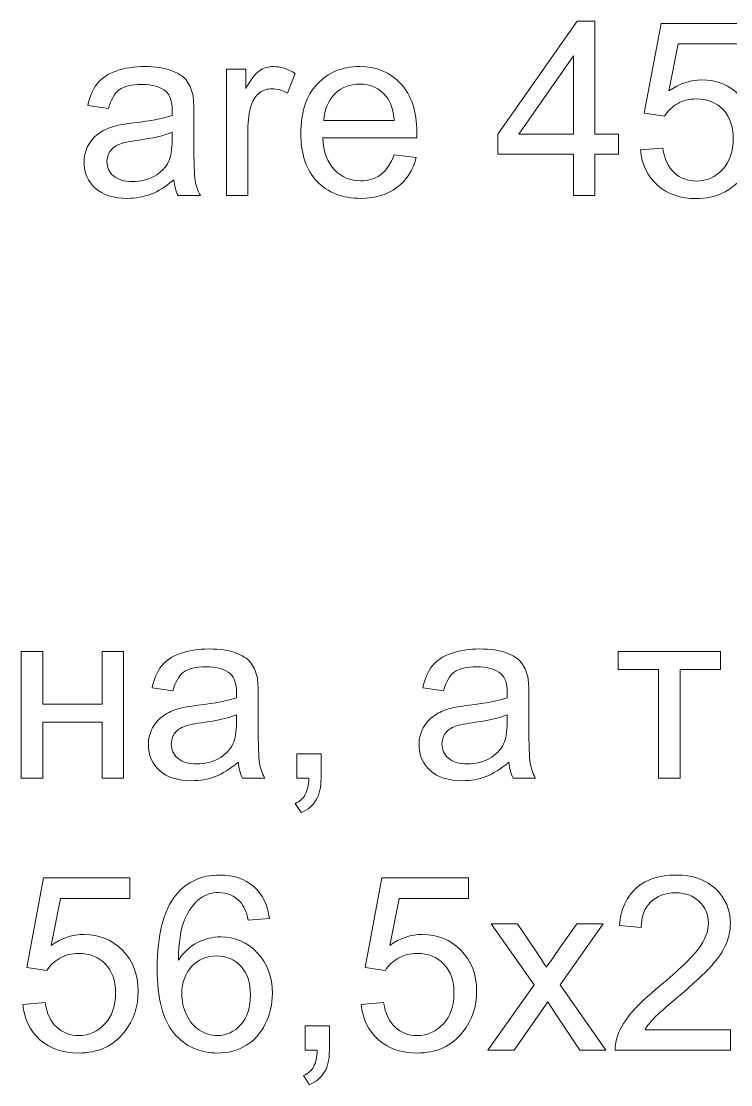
# Model space of a CAD drawing. Header units: millimetres. Extents: x -712 to 738, y -887 to 928.
# Drawn here: x -337.6 to -226.6, y 604.9 to 771.2 of the extents above; entities that cross this region are included whole.
import ezdxf

# ---------------------------------------------------------------- set-up
doc = ezdxf.new("R2010")
doc.units = ezdxf.units.MM
doc.header["$MEASUREMENT"] = 0
doc.layers.add('layer 1', color=7, linetype='Continuous')

msp = doc.modelspace()

# ---------------------------------------------------------------- linework, layer by layer
at = {"layer": 'layer 1', "color": 250, "lineweight": 9}
for points, knots in [([(-251.2275, 743.9373), (-251.2275, 743.9373), (-251.2275, 750.4527), (-251.2275, 750.4527), (-251.2275, 750.4527), (-251.2275, 750.4527), (-263.0772, 750.4527), (-263.0772, 750.4527), (-263.0772, 750.4527), (-263.0772, 750.4527), (-263.0772, 753.539), (-263.0772, 753.539), (-263.0772, 753.539), (-263.0772, 753.539), (-250.6179, 771.2183), (-250.6179, 771.2183), (-250.6179, 771.2183), (-250.6179, 771.2183), (-247.8745, 771.2183), (-247.8745, 771.2183), (-247.8745, 771.2183), (-247.8745, 771.2183), (-247.8745, 753.539), (-247.8745, 753.539), (-247.8745, 753.539), (-247.8745, 753.539), (-244.1786, 753.539), (-244.1786, 753.539), (-244.1786, 753.539), (-244.1786, 753.539), (-244.1786, 750.4527), (-244.1786, 750.4527), (-244.1786, 750.4527), (-244.1786, 750.4527), (-247.8745, 750.4527), (-247.8745, 750.4527), (-247.8745, 750.4527), (-247.8745, 750.4527), (-247.8745, 743.9373), (-247.8745, 743.9373), (-247.8745, 743.9373), (-247.8745, 743.9373), (-251.2275, 743.9373), (-251.2275, 743.9373)], [0, 0, 0, 0, 0.08333333, 0.08333333, 0.08333333, 0.08333333, 0.16666667, 0.16666667, 0.16666667, 0.16666667, 0.25, 0.25, 0.25, 0.25, 0.33333333, 0.33333333, 0.33333333, 0.33333333, 0.41666667, 0.41666667, 0.41666667, 0.41666667, 0.5, 0.5, 0.5, 0.5, 0.58333333, 0.58333333, 0.58333333, 0.58333333, 0.66666667, 0.66666667, 0.66666667, 0.66666667, 0.75, 0.75, 0.75, 0.75, 0.83333333, 0.83333333, 0.83333333, 0.83333333, 1, 1, 1, 1]), ([(-240.7431, 751.1005), (-240.7431, 751.1005), (-237.2377, 751.3672), (-237.2377, 751.3672), (-237.2377, 751.3672), (-236.9774, 749.6589), (-236.3741, 748.3762), (-235.4343, 747.5125), (-235.4343, 747.5125), (-234.4944, 746.6552), (-233.345, 746.2234), (-231.9924, 746.2234), (-231.9924, 746.2234), (-230.3604, 746.2234), (-228.995, 746.833), (-227.8837, 748.046), (-227.8837, 748.046), (-226.7788, 749.2652), (-226.2263, 750.8782), (-226.2263, 752.8849), (-226.2263, 752.8849), (-226.2263, 754.7963), (-226.7534, 756.3014), (-227.8139, 757.4063), (-227.8139, 757.4063), (-228.8744, 758.5113), (-230.2778, 759.0638), (-232.0241, 759.0638), (-232.0241, 759.0638), (-233.11, 759.0638), (-234.0816, 758.8161), (-234.9453, 758.3208), (-234.9453, 758.3208), (-235.8026, 757.8254), (-236.4757, 757.1841), (-236.971, 756.3966), (-236.971, 756.3966), (-236.971, 756.3966), (-240.1335, 756.8538), (-240.1335, 756.8538), (-240.1335, 756.8538), (-240.1335, 756.8538), (-237.5045, 770.8753), (-237.5045, 770.8753), (-237.5045, 770.8753), (-237.5045, 770.8753), (-223.9783, 770.8753), (-223.9783, 770.8753), (-223.9783, 770.8753), (-223.9783, 770.8753), (-223.9783, 767.6748), (-223.9783, 767.6748), (-223.9783, 767.6748), (-223.9783, 767.6748), (-234.831, 767.6748), (-234.831, 767.6748), (-234.831, 767.6748), (-234.831, 767.6748), (-236.2852, 760.3148), (-236.2852, 760.3148), (-236.2852, 760.3148), (-234.6532, 761.4642), (-232.9386, 762.0357), (-231.1478, 762.0357), (-231.1478, 762.0357), (-228.7728, 762.0357), (-226.7661, 761.2102), (-225.134, 759.5591), (-225.134, 759.5591), (-223.502, 757.908), (-222.6828, 755.787), (-222.6828, 753.1961), (-222.6828, 753.1961), (-222.6828, 750.7258), (-223.4004, 748.5921), (-224.8356, 746.7949), (-224.8356, 746.7949), (-226.5819, 744.585), (-228.9696, 743.4801), (-231.9924, 743.4801), (-231.9924, 743.4801), (-234.469, 743.4801), (-236.4884, 744.1786), (-238.0569, 745.5693), (-238.0569, 745.5693), (-239.6255, 746.9601), (-240.5209, 748.8016), (-240.7431, 751.1005)], [0, 0, 0, 0, 0.04347826, 0.04347826, 0.04347826, 0.04347826, 0.08695652, 0.08695652, 0.08695652, 0.08695652, 0.13043478, 0.13043478, 0.13043478, 0.13043478, 0.17391304, 0.17391304, 0.17391304, 0.17391304, 0.2173913, 0.2173913, 0.2173913, 0.2173913, 0.26086957, 0.26086957, 0.26086957, 0.26086957, 0.30434783, 0.30434783, 0.30434783, 0.30434783, 0.34782609, 0.34782609, 0.34782609, 0.34782609, 0.39130435, 0.39130435, 0.39130435, 0.39130435, 0.43478261, 0.43478261, 0.43478261, 0.43478261, 0.47826087, 0.47826087, 0.47826087, 0.47826087, 0.52173913, 0.52173913, 0.52173913, 0.52173913, 0.56521739, 0.56521739, 0.56521739, 0.56521739, 0.60869565, 0.60869565, 0.60869565, 0.60869565, 0.65217391, 0.65217391, 0.65217391, 0.65217391, 0.69565217, 0.69565217, 0.69565217, 0.69565217, 0.73913043, 0.73913043, 0.73913043, 0.73913043, 0.7826087, 0.7826087, 0.7826087, 0.7826087, 0.82608696, 0.82608696, 0.82608696, 0.82608696, 0.86956522, 0.86956522, 0.86956522, 0.86956522, 0.91304348, 0.91304348, 0.91304348, 0.91304348, 1, 1, 1, 1]), ([(-251.2275, 753.539), (-251.2275, 753.539), (-251.2275, 765.8141), (-251.2275, 765.8141), (-251.2275, 765.8141), (-251.2275, 765.8141), (-259.7814, 753.539), (-259.7814, 753.539), (-259.7814, 753.539), (-259.7814, 753.539), (-251.2275, 753.539), (-251.2275, 753.539)], [0, 0, 0, 0, 0.25, 0.25, 0.25, 0.25, 0.5, 0.5, 0.5, 0.5, 1, 1, 1, 1]), ([(-313.759, 746.4139), (-315.0037, 745.3534), (-316.2039, 744.6104), (-317.3533, 744.1723), (-317.3533, 744.1723), (-318.5027, 743.7341), (-319.7347, 743.5182), (-321.0555, 743.5182), (-321.0555, 743.5182), (-323.2274, 743.5182), (-324.8975, 744.0453), (-326.0659, 745.1058), (-326.0659, 745.1058), (-327.2344, 746.1599), (-327.8186, 747.5125), (-327.8186, 749.1573), (-327.8186, 749.1573), (-327.8186, 750.1225), (-327.5964, 751.0052), (-327.1582, 751.8053), (-327.1582, 751.8053), (-326.7137, 752.6055), (-326.1358, 753.2405), (-325.4246, 753.7231), (-325.4246, 753.7231), (-324.707, 754.2058), (-323.9068, 754.5741), (-323.0114, 754.8217), (-323.0114, 754.8217), (-322.351, 754.9932), (-321.354, 755.1583), (-320.0268, 755.3234), (-320.0268, 755.3234), (-317.3216, 755.6409), (-315.3212, 756.0283), (-314.0448, 756.4728), (-314.0448, 756.4728), (-314.0321, 756.93), (-314.0257, 757.2222), (-314.0257, 757.3428), (-314.0257, 757.3428), (-314.0257, 758.7018), (-314.3433, 759.6607), (-314.9783, 760.2195), (-314.9783, 760.2195), (-315.8356, 760.9752), (-317.112, 761.3499), (-318.8012, 761.3499), (-318.8012, 761.3499), (-320.3824, 761.3499), (-321.5509, 761.0705), (-322.3002, 760.518), (-322.3002, 760.518), (-323.0559, 759.9655), (-323.6084, 758.9876), (-323.9703, 757.5778), (-323.9703, 757.5778), (-323.9703, 757.5778), (-327.2471, 758.035), (-327.2471, 758.035), (-327.2471, 758.035), (-326.9486, 759.4384), (-326.4597, 760.5751), (-325.7738, 761.4388), (-325.7738, 761.4388), (-325.088, 762.3024), (-324.0973, 762.9628), (-322.8019, 763.4328), (-322.8019, 763.4328), (-321.5128, 763.8963), (-320.0077, 764.1313), (-318.3059, 764.1313), (-318.3059, 764.1313), (-316.6167, 764.1313), (-315.2387, 763.9344), (-314.1782, 763.5344), (-314.1782, 763.5344), (-313.124, 763.1343), (-312.3429, 762.639), (-311.8476, 762.0357), (-311.8476, 762.0357), (-311.3523, 761.4324), (-311.003, 760.6704), (-310.7998, 759.7496), (-310.7998, 759.7496), (-310.6918, 759.1781), (-310.6347, 758.1493), (-310.6347, 756.6697), (-310.6347, 756.6697), (-310.6347, 756.6697), (-310.6347, 752.2245), (-310.6347, 752.2245), (-310.6347, 752.2245), (-310.6347, 749.1192), (-310.5648, 747.1569), (-310.4251, 746.325), (-310.4251, 746.325), (-310.2918, 745.4931), (-310.0123, 744.6993), (-309.6059, 743.9373), (-309.6059, 743.9373), (-309.6059, 743.9373), (-313.1113, 743.9373), (-313.1113, 743.9373), (-313.1113, 743.9373), (-313.4479, 744.6422), (-313.6638, 745.4677), (-313.759, 746.4139)], [0, 0, 0, 0, 0.03571429, 0.03571429, 0.03571429, 0.03571429, 0.07142857, 0.07142857, 0.07142857, 0.07142857, 0.10714286, 0.10714286, 0.10714286, 0.10714286, 0.14285714, 0.14285714, 0.14285714, 0.14285714, 0.17857143, 0.17857143, 0.17857143, 0.17857143, 0.21428571, 0.21428571, 0.21428571, 0.21428571, 0.25, 0.25, 0.25, 0.25, 0.28571429, 0.28571429, 0.28571429, 0.28571429, 0.32142857, 0.32142857, 0.32142857, 0.32142857, 0.35714286, 0.35714286, 0.35714286, 0.35714286, 0.39285714, 0.39285714, 0.39285714, 0.39285714, 0.42857143, 0.42857143, 0.42857143, 0.42857143, 0.46428571, 0.46428571, 0.46428571, 0.46428571, 0.5, 0.5, 0.5, 0.5, 0.53571429, 0.53571429, 0.53571429, 0.53571429, 0.57142857, 0.57142857, 0.57142857, 0.57142857, 0.60714286, 0.60714286, 0.60714286, 0.60714286, 0.64285714, 0.64285714, 0.64285714, 0.64285714, 0.67857143, 0.67857143, 0.67857143, 0.67857143, 0.71428571, 0.71428571, 0.71428571, 0.71428571, 0.75, 0.75, 0.75, 0.75, 0.78571429, 0.78571429, 0.78571429, 0.78571429, 0.82142857, 0.82142857, 0.82142857, 0.82142857, 0.85714286, 0.85714286, 0.85714286, 0.85714286, 0.89285714, 0.89285714, 0.89285714, 0.89285714, 0.92857143, 0.92857143, 0.92857143, 0.92857143, 1, 1, 1, 1]), ([(-305.5227, 743.9373), (-305.5227, 743.9373), (-305.5227, 763.7122), (-305.5227, 763.7122), (-305.5227, 763.7122), (-305.5227, 763.7122), (-302.5126, 763.7122), (-302.5126, 763.7122), (-302.5126, 763.7122), (-302.5126, 763.7122), (-302.5126, 760.6831), (-302.5126, 760.6831), (-302.5126, 760.6831), (-301.7442, 762.0865), (-301.033, 763.0137), (-300.3789, 763.4582), (-300.3789, 763.4582), (-299.7248, 763.909), (-299.0073, 764.1313), (-298.2262, 764.1313), (-298.2262, 764.1313), (-297.0958, 764.1313), (-295.9464, 763.7757), (-294.7779, 763.0708), (-294.7779, 763.0708), (-294.7779, 763.0708), (-295.9718, 759.9782), (-295.9718, 759.9782), (-295.9718, 759.9782), (-296.7846, 760.4354), (-297.5975, 760.664), (-298.4103, 760.664), (-298.4103, 760.664), (-299.1406, 760.664), (-299.7947, 760.4418), (-300.3726, 760.0036), (-300.3726, 760.0036), (-300.9504, 759.5654), (-301.3632, 758.9558), (-301.6109, 758.1747), (-301.6109, 758.1747), (-301.9855, 756.9872), (-302.1697, 755.6854), (-302.1697, 754.2693), (-302.1697, 754.2693), (-302.1697, 754.2693), (-302.1697, 743.9373), (-302.1697, 743.9373), (-302.1697, 743.9373), (-302.1697, 743.9373), (-305.5227, 743.9373), (-305.5227, 743.9373)], [0, 0, 0, 0, 0.07142857, 0.07142857, 0.07142857, 0.07142857, 0.14285714, 0.14285714, 0.14285714, 0.14285714, 0.21428571, 0.21428571, 0.21428571, 0.21428571, 0.28571429, 0.28571429, 0.28571429, 0.28571429, 0.35714286, 0.35714286, 0.35714286, 0.35714286, 0.42857143, 0.42857143, 0.42857143, 0.42857143, 0.5, 0.5, 0.5, 0.5, 0.57142857, 0.57142857, 0.57142857, 0.57142857, 0.64285714, 0.64285714, 0.64285714, 0.64285714, 0.71428571, 0.71428571, 0.71428571, 0.71428571, 0.78571429, 0.78571429, 0.78571429, 0.78571429, 0.85714286, 0.85714286, 0.85714286, 0.85714286, 1, 1, 1, 1]), ([(-279.3086, 750.3384), (-279.3086, 750.3384), (-275.8413, 749.8812), (-275.8413, 749.8812), (-275.8413, 749.8812), (-276.3811, 747.8681), (-277.3908, 746.2996), (-278.8641, 745.1883), (-278.8641, 745.1883), (-280.3374, 744.077), (-282.217, 743.5182), (-284.5095, 743.5182), (-284.5095, 743.5182), (-287.3926, 743.5182), (-289.6787, 744.4072), (-291.3679, 746.1853), (-291.3679, 746.1853), (-293.057, 747.9571), (-293.9016, 750.4527), (-293.9016, 753.6596), (-293.9016, 753.6596), (-293.9016, 756.9745), (-293.0507, 759.5527), (-291.3425, 761.3816), (-291.3425, 761.3816), (-289.6342, 763.2169), (-287.418, 764.1313), (-284.6937, 764.1313), (-284.6937, 764.1313), (-282.0583, 764.1313), (-279.9055, 763.2359), (-278.2354, 761.4388), (-278.2354, 761.4388), (-276.5653, 759.6416), (-275.727, 757.1142), (-275.727, 753.8565), (-275.727, 753.8565), (-275.727, 753.6596), (-275.7334, 753.3612), (-275.7461, 752.9675), (-275.7461, 752.9675), (-275.7461, 752.9675), (-290.4725, 752.9675), (-290.4725, 752.9675), (-290.4725, 752.9675), (-290.3455, 750.802), (-289.7358, 749.1382), (-288.6309, 747.9888), (-288.6309, 747.9888), (-287.5323, 746.8394), (-286.1542, 746.2615), (-284.5095, 746.2615), (-284.5095, 746.2615), (-283.2839, 746.2615), (-282.2361, 746.5854), (-281.3725, 747.2331), (-281.3725, 747.2331), (-280.5025, 747.8808), (-279.8166, 748.9159), (-279.3086, 750.3384)], [0, 0, 0, 0, 0.0625, 0.0625, 0.0625, 0.0625, 0.125, 0.125, 0.125, 0.125, 0.1875, 0.1875, 0.1875, 0.1875, 0.25, 0.25, 0.25, 0.25, 0.3125, 0.3125, 0.3125, 0.3125, 0.375, 0.375, 0.375, 0.375, 0.4375, 0.4375, 0.4375, 0.4375, 0.5, 0.5, 0.5, 0.5, 0.5625, 0.5625, 0.5625, 0.5625, 0.625, 0.625, 0.625, 0.625, 0.6875, 0.6875, 0.6875, 0.6875, 0.75, 0.75, 0.75, 0.75, 0.8125, 0.8125, 0.8125, 0.8125, 0.875, 0.875, 0.875, 0.875, 1, 1, 1, 1]), ([(-290.2819, 755.7108), (-290.2819, 755.7108), (-279.2705, 755.7108), (-279.2705, 755.7108), (-279.2705, 755.7108), (-279.4166, 757.3746), (-279.842, 758.6192), (-280.5342, 759.4511), (-280.5342, 759.4511), (-281.5947, 760.7402), (-282.9791, 761.388), (-284.6746, 761.388), (-284.6746, 761.388), (-286.2114, 761.388), (-287.5005, 760.8736), (-288.5483, 759.8448), (-288.5483, 759.8448), (-289.5898, 758.8161), (-290.1676, 757.4381), (-290.2819, 755.7108)], [0, 0, 0, 0, 0.16666667, 0.16666667, 0.16666667, 0.16666667, 0.33333333, 0.33333333, 0.33333333, 0.33333333, 0.5, 0.5, 0.5, 0.5, 0.66666667, 0.66666667, 0.66666667, 0.66666667, 1, 1, 1, 1]), ([(-314.0257, 753.8438), (-315.245, 753.3485), (-317.0739, 752.9293), (-319.5124, 752.5864), (-319.5124, 752.5864), (-320.8968, 752.3896), (-321.8747, 752.1673), (-322.4463, 751.9196), (-322.4463, 751.9196), (-323.0178, 751.672), (-323.456, 751.31), (-323.7671, 750.8401), (-323.7671, 750.8401), (-324.0783, 750.3638), (-324.2371, 749.8367), (-324.2371, 749.2525), (-324.2371, 749.2525), (-324.2371, 748.3698), (-323.9005, 747.6268), (-323.221, 747.0363), (-323.221, 747.0363), (-322.5415, 746.4457), (-321.5509, 746.1472), (-320.2491, 746.1472), (-320.2491, 746.1472), (-318.9599, 746.1472), (-317.8105, 746.4266), (-316.8008, 746.9918), (-316.8008, 746.9918), (-315.7975, 747.5506), (-315.0545, 748.319), (-314.5846, 749.2906), (-314.5846, 749.2906), (-314.2226, 750.0463), (-314.0448, 751.1576), (-314.0448, 752.6245), (-314.0448, 752.6245), (-314.0448, 752.6245), (-314.0257, 753.8438), (-314.0257, 753.8438)], [0, 0, 0, 0, 0.09090909, 0.09090909, 0.09090909, 0.09090909, 0.18181818, 0.18181818, 0.18181818, 0.18181818, 0.27272727, 0.27272727, 0.27272727, 0.27272727, 0.36363636, 0.36363636, 0.36363636, 0.36363636, 0.45454545, 0.45454545, 0.45454545, 0.45454545, 0.54545455, 0.54545455, 0.54545455, 0.54545455, 0.63636364, 0.63636364, 0.63636364, 0.63636364, 0.72727273, 0.72727273, 0.72727273, 0.72727273, 0.81818182, 0.81818182, 0.81818182, 0.81818182, 1, 1, 1, 1]), ([(-337.6459, 672.6023), (-337.6459, 672.6023), (-334.2929, 672.6023), (-334.2929, 672.6023), (-334.2929, 672.6023), (-334.2929, 672.6023), (-334.2929, 664.3723), (-334.2929, 664.3723), (-334.2929, 664.3723), (-334.2929, 664.3723), (-324.996, 664.3723), (-324.996, 664.3723), (-324.996, 664.3723), (-324.996, 664.3723), (-324.996, 672.6023), (-324.996, 672.6023), (-324.996, 672.6023), (-324.996, 672.6023), (-321.6431, 672.6023), (-321.6431, 672.6023), (-321.6431, 672.6023), (-321.6431, 672.6023), (-321.6431, 652.8274), (-321.6431, 652.8274), (-321.6431, 652.8274), (-321.6431, 652.8274), (-324.996, 652.8274), (-324.996, 652.8274), (-324.996, 652.8274), (-324.996, 652.8274), (-324.996, 661.5908), (-324.996, 661.5908), (-324.996, 661.5908), (-324.996, 661.5908), (-334.2929, 661.5908), (-334.2929, 661.5908), (-334.2929, 661.5908), (-334.2929, 661.5908), (-334.2929, 652.8274), (-334.2929, 652.8274), (-334.2929, 652.8274), (-334.2929, 652.8274), (-337.6459, 652.8274), (-337.6459, 652.8274), (-337.6459, 652.8274), (-337.6459, 652.8274), (-337.6459, 672.6023), (-337.6459, 672.6023)], [0, 0, 0, 0, 0.07692308, 0.07692308, 0.07692308, 0.07692308, 0.15384615, 0.15384615, 0.15384615, 0.15384615, 0.23076923, 0.23076923, 0.23076923, 0.23076923, 0.30769231, 0.30769231, 0.30769231, 0.30769231, 0.38461538, 0.38461538, 0.38461538, 0.38461538, 0.46153846, 0.46153846, 0.46153846, 0.46153846, 0.53846154, 0.53846154, 0.53846154, 0.53846154, 0.61538462, 0.61538462, 0.61538462, 0.61538462, 0.69230769, 0.69230769, 0.69230769, 0.69230769, 0.76923077, 0.76923077, 0.76923077, 0.76923077, 0.84615385, 0.84615385, 0.84615385, 0.84615385, 1, 1, 1, 1]), ([(-303.6907, 655.304), (-304.9354, 654.2435), (-306.1356, 653.5005), (-307.285, 653.0624), (-307.285, 653.0624), (-308.4344, 652.6242), (-309.6664, 652.4083), (-310.9872, 652.4083), (-310.9872, 652.4083), (-313.1591, 652.4083), (-314.8292, 652.9354), (-315.9976, 653.9959), (-315.9976, 653.9959), (-317.1661, 655.05), (-317.7503, 656.4026), (-317.7503, 658.0474), (-317.7503, 658.0474), (-317.7503, 659.0126), (-317.5281, 659.8953), (-317.0899, 660.6954), (-317.0899, 660.6954), (-316.6454, 661.4956), (-316.0675, 662.1306), (-315.3563, 662.6132), (-315.3563, 662.6132), (-314.6387, 663.0959), (-313.8385, 663.4642), (-312.9431, 663.7118), (-312.9431, 663.7118), (-312.2827, 663.8833), (-311.2857, 664.0484), (-309.9585, 664.2135), (-309.9585, 664.2135), (-307.2533, 664.531), (-305.2529, 664.9184), (-303.9765, 665.3629), (-303.9765, 665.3629), (-303.9638, 665.8201), (-303.9574, 666.1123), (-303.9574, 666.2329), (-303.9574, 666.2329), (-303.9574, 667.5919), (-304.275, 668.5508), (-304.91, 669.1096), (-304.91, 669.1096), (-305.7673, 669.8653), (-307.0437, 670.24), (-308.7329, 670.24), (-308.7329, 670.24), (-310.3141, 670.24), (-311.4826, 669.9606), (-312.2319, 669.4081), (-312.2319, 669.4081), (-312.9876, 668.8556), (-313.5401, 667.8777), (-313.902, 666.4679), (-313.902, 666.4679), (-313.902, 666.4679), (-317.1788, 666.9251), (-317.1788, 666.9251), (-317.1788, 666.9251), (-316.8803, 668.3285), (-316.3914, 669.4652), (-315.7055, 670.3289), (-315.7055, 670.3289), (-315.0197, 671.1925), (-314.029, 671.8529), (-312.7336, 672.3229), (-312.7336, 672.3229), (-311.4445, 672.7864), (-309.9394, 673.0214), (-308.2376, 673.0214), (-308.2376, 673.0214), (-306.5484, 673.0214), (-305.1704, 672.8245), (-304.1099, 672.4245), (-304.1099, 672.4245), (-303.0557, 672.0244), (-302.2746, 671.5291), (-301.7793, 670.9258), (-301.7793, 670.9258), (-301.284, 670.3225), (-300.9347, 669.5605), (-300.7315, 668.6397), (-300.7315, 668.6397), (-300.6235, 668.0682), (-300.5664, 667.0394), (-300.5664, 665.5598), (-300.5664, 665.5598), (-300.5664, 665.5598), (-300.5664, 661.1146), (-300.5664, 661.1146), (-300.5664, 661.1146), (-300.5664, 658.0093), (-300.4965, 656.047), (-300.3568, 655.2151), (-300.3568, 655.2151), (-300.2235, 654.3832), (-299.944, 653.5894), (-299.5376, 652.8274), (-299.5376, 652.8274), (-299.5376, 652.8274), (-303.043, 652.8274), (-303.043, 652.8274), (-303.043, 652.8274), (-303.3796, 653.5323), (-303.5955, 654.3578), (-303.6907, 655.304)], [0, 0, 0, 0, 0.03571429, 0.03571429, 0.03571429, 0.03571429, 0.07142857, 0.07142857, 0.07142857, 0.07142857, 0.10714286, 0.10714286, 0.10714286, 0.10714286, 0.14285714, 0.14285714, 0.14285714, 0.14285714, 0.17857143, 0.17857143, 0.17857143, 0.17857143, 0.21428571, 0.21428571, 0.21428571, 0.21428571, 0.25, 0.25, 0.25, 0.25, 0.28571429, 0.28571429, 0.28571429, 0.28571429, 0.32142857, 0.32142857, 0.32142857, 0.32142857, 0.35714286, 0.35714286, 0.35714286, 0.35714286, 0.39285714, 0.39285714, 0.39285714, 0.39285714, 0.42857143, 0.42857143, 0.42857143, 0.42857143, 0.46428571, 0.46428571, 0.46428571, 0.46428571, 0.5, 0.5, 0.5, 0.5, 0.53571429, 0.53571429, 0.53571429, 0.53571429, 0.57142857, 0.57142857, 0.57142857, 0.57142857, 0.60714286, 0.60714286, 0.60714286, 0.60714286, 0.64285714, 0.64285714, 0.64285714, 0.64285714, 0.67857143, 0.67857143, 0.67857143, 0.67857143, 0.71428571, 0.71428571, 0.71428571, 0.71428571, 0.75, 0.75, 0.75, 0.75, 0.78571429, 0.78571429, 0.78571429, 0.78571429, 0.82142857, 0.82142857, 0.82142857, 0.82142857, 0.85714286, 0.85714286, 0.85714286, 0.85714286, 0.89285714, 0.89285714, 0.89285714, 0.89285714, 0.92857143, 0.92857143, 0.92857143, 0.92857143, 1, 1, 1, 1]), ([(-261.3277, 655.304), (-262.5724, 654.2435), (-263.7726, 653.5005), (-264.922, 653.0624), (-264.922, 653.0624), (-266.0714, 652.6242), (-267.3034, 652.4083), (-268.6242, 652.4083), (-268.6242, 652.4083), (-270.7961, 652.4083), (-272.4662, 652.9354), (-273.6346, 653.9959), (-273.6346, 653.9959), (-274.8031, 655.05), (-275.3873, 656.4026), (-275.3873, 658.0474), (-275.3873, 658.0474), (-275.3873, 659.0126), (-275.1651, 659.8953), (-274.7269, 660.6954), (-274.7269, 660.6954), (-274.2824, 661.4956), (-273.7045, 662.1306), (-272.9933, 662.6132), (-272.9933, 662.6132), (-272.2757, 663.0959), (-271.4755, 663.4642), (-270.5801, 663.7118), (-270.5801, 663.7118), (-269.9197, 663.8833), (-268.9227, 664.0484), (-267.5955, 664.2135), (-267.5955, 664.2135), (-264.8903, 664.531), (-262.8899, 664.9184), (-261.6135, 665.3629), (-261.6135, 665.3629), (-261.6008, 665.8201), (-261.5944, 666.1123), (-261.5944, 666.2329), (-261.5944, 666.2329), (-261.5944, 667.5919), (-261.912, 668.5508), (-262.547, 669.1096), (-262.547, 669.1096), (-263.4043, 669.8653), (-264.6807, 670.24), (-266.3699, 670.24), (-266.3699, 670.24), (-267.9511, 670.24), (-269.1196, 669.9606), (-269.8689, 669.4081), (-269.8689, 669.4081), (-270.6246, 668.8556), (-271.1771, 667.8777), (-271.539, 666.4679), (-271.539, 666.4679), (-271.539, 666.4679), (-274.8158, 666.9251), (-274.8158, 666.9251), (-274.8158, 666.9251), (-274.5173, 668.3285), (-274.0284, 669.4652), (-273.3425, 670.3289), (-273.3425, 670.3289), (-272.6567, 671.1925), (-271.666, 671.8529), (-270.3706, 672.3229), (-270.3706, 672.3229), (-269.0815, 672.7864), (-267.5764, 673.0214), (-265.8746, 673.0214), (-265.8746, 673.0214), (-264.1854, 673.0214), (-262.8074, 672.8245), (-261.7469, 672.4245), (-261.7469, 672.4245), (-260.6927, 672.0244), (-259.9116, 671.5291), (-259.4163, 670.9258), (-259.4163, 670.9258), (-258.921, 670.3225), (-258.5717, 669.5605), (-258.3685, 668.6397), (-258.3685, 668.6397), (-258.2605, 668.0682), (-258.2034, 667.0394), (-258.2034, 665.5598), (-258.2034, 665.5598), (-258.2034, 665.5598), (-258.2034, 661.1146), (-258.2034, 661.1146), (-258.2034, 661.1146), (-258.2034, 658.0093), (-258.1335, 656.047), (-257.9938, 655.2151), (-257.9938, 655.2151), (-257.8605, 654.3832), (-257.581, 653.5894), (-257.1746, 652.8274), (-257.1746, 652.8274), (-257.1746, 652.8274), (-260.68, 652.8274), (-260.68, 652.8274), (-260.68, 652.8274), (-261.0166, 653.5323), (-261.2325, 654.3578), (-261.3277, 655.304)], [0, 0, 0, 0, 0.03571429, 0.03571429, 0.03571429, 0.03571429, 0.07142857, 0.07142857, 0.07142857, 0.07142857, 0.10714286, 0.10714286, 0.10714286, 0.10714286, 0.14285714, 0.14285714, 0.14285714, 0.14285714, 0.17857143, 0.17857143, 0.17857143, 0.17857143, 0.21428571, 0.21428571, 0.21428571, 0.21428571, 0.25, 0.25, 0.25, 0.25, 0.28571429, 0.28571429, 0.28571429, 0.28571429, 0.32142857, 0.32142857, 0.32142857, 0.32142857, 0.35714286, 0.35714286, 0.35714286, 0.35714286, 0.39285714, 0.39285714, 0.39285714, 0.39285714, 0.42857143, 0.42857143, 0.42857143, 0.42857143, 0.46428571, 0.46428571, 0.46428571, 0.46428571, 0.5, 0.5, 0.5, 0.5, 0.53571429, 0.53571429, 0.53571429, 0.53571429, 0.57142857, 0.57142857, 0.57142857, 0.57142857, 0.60714286, 0.60714286, 0.60714286, 0.60714286, 0.64285714, 0.64285714, 0.64285714, 0.64285714, 0.67857143, 0.67857143, 0.67857143, 0.67857143, 0.71428571, 0.71428571, 0.71428571, 0.71428571, 0.75, 0.75, 0.75, 0.75, 0.78571429, 0.78571429, 0.78571429, 0.78571429, 0.82142857, 0.82142857, 0.82142857, 0.82142857, 0.85714286, 0.85714286, 0.85714286, 0.85714286, 0.89285714, 0.89285714, 0.89285714, 0.89285714, 0.92857143, 0.92857143, 0.92857143, 0.92857143, 1, 1, 1, 1]), ([(-244.22, 672.6023), (-244.22, 672.6023), (-228.2172, 672.6023), (-228.2172, 672.6023), (-228.2172, 672.6023), (-228.2172, 672.6023), (-228.2172, 669.8208), (-228.2172, 669.8208), (-228.2172, 669.8208), (-228.2172, 669.8208), (-234.5421, 669.8208), (-234.5421, 669.8208), (-234.5421, 669.8208), (-234.5421, 669.8208), (-234.5421, 652.8274), (-234.5421, 652.8274), (-234.5421, 652.8274), (-234.5421, 652.8274), (-237.895, 652.8274), (-237.895, 652.8274), (-237.895, 652.8274), (-237.895, 652.8274), (-237.895, 669.8208), (-237.895, 669.8208), (-237.895, 669.8208), (-237.895, 669.8208), (-244.22, 669.8208), (-244.22, 669.8208), (-244.22, 669.8208), (-244.22, 669.8208), (-244.22, 672.6023), (-244.22, 672.6023)], [0, 0, 0, 0, 0.11111111, 0.11111111, 0.11111111, 0.11111111, 0.22222222, 0.22222222, 0.22222222, 0.22222222, 0.33333333, 0.33333333, 0.33333333, 0.33333333, 0.44444444, 0.44444444, 0.44444444, 0.44444444, 0.55555556, 0.55555556, 0.55555556, 0.55555556, 0.66666667, 0.66666667, 0.66666667, 0.66666667, 0.77777778, 0.77777778, 0.77777778, 0.77777778, 1, 1, 1, 1]), ([(-303.9574, 662.7339), (-305.1767, 662.2386), (-307.0056, 661.8194), (-309.4441, 661.4765), (-309.4441, 661.4765), (-310.8285, 661.2797), (-311.8064, 661.0574), (-312.378, 660.8097), (-312.378, 660.8097), (-312.9495, 660.5621), (-313.3877, 660.2001), (-313.6988, 659.7302), (-313.6988, 659.7302), (-314.01, 659.2539), (-314.1688, 658.7268), (-314.1688, 658.1426), (-314.1688, 658.1426), (-314.1688, 657.2599), (-313.8322, 656.5169), (-313.1527, 655.9264), (-313.1527, 655.9264), (-312.4732, 655.3358), (-311.4826, 655.0373), (-310.1808, 655.0373), (-310.1808, 655.0373), (-308.8916, 655.0373), (-307.7422, 655.3167), (-306.7325, 655.8819), (-306.7325, 655.8819), (-305.7292, 656.4407), (-304.9862, 657.2091), (-304.5163, 658.1807), (-304.5163, 658.1807), (-304.1543, 658.9364), (-303.9765, 660.0477), (-303.9765, 661.5146), (-303.9765, 661.5146), (-303.9765, 661.5146), (-303.9574, 662.7339), (-303.9574, 662.7339)], [0, 0, 0, 0, 0.09090909, 0.09090909, 0.09090909, 0.09090909, 0.18181818, 0.18181818, 0.18181818, 0.18181818, 0.27272727, 0.27272727, 0.27272727, 0.27272727, 0.36363636, 0.36363636, 0.36363636, 0.36363636, 0.45454545, 0.45454545, 0.45454545, 0.45454545, 0.54545455, 0.54545455, 0.54545455, 0.54545455, 0.63636364, 0.63636364, 0.63636364, 0.63636364, 0.72727273, 0.72727273, 0.72727273, 0.72727273, 0.81818182, 0.81818182, 0.81818182, 0.81818182, 1, 1, 1, 1]), ([(-261.5944, 662.7339), (-262.8137, 662.2386), (-264.6426, 661.8194), (-267.0811, 661.4765), (-267.0811, 661.4765), (-268.4655, 661.2797), (-269.4434, 661.0574), (-270.015, 660.8097), (-270.015, 660.8097), (-270.5865, 660.5621), (-271.0247, 660.2001), (-271.3358, 659.7302), (-271.3358, 659.7302), (-271.647, 659.2539), (-271.8058, 658.7268), (-271.8058, 658.1426), (-271.8058, 658.1426), (-271.8058, 657.2599), (-271.4692, 656.5169), (-270.7897, 655.9264), (-270.7897, 655.9264), (-270.1102, 655.3358), (-269.1196, 655.0373), (-267.8178, 655.0373), (-267.8178, 655.0373), (-266.5286, 655.0373), (-265.3792, 655.3167), (-264.3695, 655.8819), (-264.3695, 655.8819), (-263.3662, 656.4407), (-262.6232, 657.2091), (-262.1533, 658.1807), (-262.1533, 658.1807), (-261.7913, 658.9364), (-261.6135, 660.0477), (-261.6135, 661.5146), (-261.6135, 661.5146), (-261.6135, 661.5146), (-261.5944, 662.7339), (-261.5944, 662.7339)], [0, 0, 0, 0, 0.09090909, 0.09090909, 0.09090909, 0.09090909, 0.18181818, 0.18181818, 0.18181818, 0.18181818, 0.27272727, 0.27272727, 0.27272727, 0.27272727, 0.36363636, 0.36363636, 0.36363636, 0.36363636, 0.45454545, 0.45454545, 0.45454545, 0.45454545, 0.54545455, 0.54545455, 0.54545455, 0.54545455, 0.63636364, 0.63636364, 0.63636364, 0.63636364, 0.72727273, 0.72727273, 0.72727273, 0.72727273, 0.81818182, 0.81818182, 0.81818182, 0.81818182, 1, 1, 1, 1]), ([(-294.5399, 652.8274), (-294.5399, 652.8274), (-294.5399, 656.6376), (-294.5399, 656.6376), (-294.5399, 656.6376), (-294.5399, 656.6376), (-290.7297, 656.6376), (-290.7297, 656.6376), (-290.7297, 656.6376), (-290.7297, 656.6376), (-290.7297, 652.8274), (-290.7297, 652.8274), (-290.7297, 652.8274), (-290.7297, 651.424), (-290.9774, 650.2873), (-291.4791, 649.4236), (-291.4791, 649.4236), (-291.9744, 648.56), (-292.7682, 647.8869), (-293.8541, 647.4169), (-293.8541, 647.4169), (-293.8541, 647.4169), (-294.7685, 648.8648), (-294.7685, 648.8648), (-294.7685, 648.8648), (-294.0573, 649.176), (-293.5366, 649.6332), (-293.2064, 650.2301), (-293.2064, 650.2301), (-292.8698, 650.8334), (-292.6793, 651.697), (-292.6412, 652.8274), (-292.6412, 652.8274), (-292.6412, 652.8274), (-294.5399, 652.8274), (-294.5399, 652.8274)], [0, 0, 0, 0, 0.1, 0.1, 0.1, 0.1, 0.2, 0.2, 0.2, 0.2, 0.3, 0.3, 0.3, 0.3, 0.4, 0.4, 0.4, 0.4, 0.5, 0.5, 0.5, 0.5, 0.6, 0.6, 0.6, 0.6, 0.7, 0.7, 0.7, 0.7, 0.8, 0.8, 0.8, 0.8, 1, 1, 1, 1]), ([(-337.4046, 617.4244), (-337.4046, 617.4244), (-333.8992, 617.6911), (-333.8992, 617.6911), (-333.8992, 617.6911), (-333.6389, 615.9828), (-333.0356, 614.7001), (-332.0958, 613.8364), (-332.0958, 613.8364), (-331.1559, 612.9791), (-330.0065, 612.5473), (-328.6539, 612.5473), (-328.6539, 612.5473), (-327.0219, 612.5473), (-325.6565, 613.1569), (-324.5452, 614.3699), (-324.5452, 614.3699), (-323.4403, 615.5891), (-322.8878, 617.2021), (-322.8878, 619.2088), (-322.8878, 619.2088), (-322.8878, 621.1202), (-323.4149, 622.6253), (-324.4754, 623.7302), (-324.4754, 623.7302), (-325.5359, 624.8352), (-326.9393, 625.3877), (-328.6856, 625.3877), (-328.6856, 625.3877), (-329.7715, 625.3877), (-330.7431, 625.14), (-331.6068, 624.6447), (-331.6068, 624.6447), (-332.4641, 624.1493), (-333.1372, 623.508), (-333.6325, 622.7205), (-333.6325, 622.7205), (-333.6325, 622.7205), (-336.795, 623.1777), (-336.795, 623.1777), (-336.795, 623.1777), (-336.795, 623.1777), (-334.166, 637.1992), (-334.166, 637.1992), (-334.166, 637.1992), (-334.166, 637.1992), (-320.6398, 637.1992), (-320.6398, 637.1992), (-320.6398, 637.1992), (-320.6398, 637.1992), (-320.6398, 633.9987), (-320.6398, 633.9987), (-320.6398, 633.9987), (-320.6398, 633.9987), (-331.4925, 633.9987), (-331.4925, 633.9987), (-331.4925, 633.9987), (-331.4925, 633.9987), (-332.9467, 626.6387), (-332.9467, 626.6387), (-332.9467, 626.6387), (-331.3147, 627.7881), (-329.6001, 628.3596), (-327.8093, 628.3596), (-327.8093, 628.3596), (-325.4343, 628.3596), (-323.4276, 627.5341), (-321.7955, 625.883), (-321.7955, 625.883), (-320.1635, 624.2319), (-319.3443, 622.1109), (-319.3443, 619.52), (-319.3443, 619.52), (-319.3443, 617.0497), (-320.0619, 614.916), (-321.4971, 613.1188), (-321.4971, 613.1188), (-323.2434, 610.9089), (-325.6311, 609.804), (-328.6539, 609.804), (-328.6539, 609.804), (-331.1305, 609.804), (-333.1499, 610.5025), (-334.7184, 611.8932), (-334.7184, 611.8932), (-336.287, 613.284), (-337.1824, 615.1255), (-337.4046, 617.4244)], [0, 0, 0, 0, 0.04347826, 0.04347826, 0.04347826, 0.04347826, 0.08695652, 0.08695652, 0.08695652, 0.08695652, 0.13043478, 0.13043478, 0.13043478, 0.13043478, 0.17391304, 0.17391304, 0.17391304, 0.17391304, 0.2173913, 0.2173913, 0.2173913, 0.2173913, 0.26086957, 0.26086957, 0.26086957, 0.26086957, 0.30434783, 0.30434783, 0.30434783, 0.30434783, 0.34782609, 0.34782609, 0.34782609, 0.34782609, 0.39130435, 0.39130435, 0.39130435, 0.39130435, 0.43478261, 0.43478261, 0.43478261, 0.43478261, 0.47826087, 0.47826087, 0.47826087, 0.47826087, 0.52173913, 0.52173913, 0.52173913, 0.52173913, 0.56521739, 0.56521739, 0.56521739, 0.56521739, 0.60869565, 0.60869565, 0.60869565, 0.60869565, 0.65217391, 0.65217391, 0.65217391, 0.65217391, 0.69565217, 0.69565217, 0.69565217, 0.69565217, 0.73913043, 0.73913043, 0.73913043, 0.73913043, 0.7826087, 0.7826087, 0.7826087, 0.7826087, 0.82608696, 0.82608696, 0.82608696, 0.82608696, 0.86956522, 0.86956522, 0.86956522, 0.86956522, 0.91304348, 0.91304348, 0.91304348, 0.91304348, 1, 1, 1, 1]), ([(-298.8011, 630.8743), (-298.8011, 630.8743), (-302.1159, 630.6076), (-302.1159, 630.6076), (-302.1159, 630.6076), (-302.4144, 631.9221), (-302.8399, 632.881), (-303.3923, 633.478), (-303.3923, 633.478), (-304.3004, 634.4369), (-305.4244, 634.9131), (-306.758, 634.9131), (-306.758, 634.9131), (-307.8312, 634.9131), (-308.7837, 634.6147), (-309.6029, 634.0177), (-309.6029, 634.0177), (-310.6571, 633.2493), (-311.4826, 632.1317), (-312.0986, 630.6584), (-312.0986, 630.6584), (-312.7082, 629.1788), (-313.0258, 627.0768), (-313.0512, 624.3526), (-313.0512, 624.3526), (-312.2447, 625.5782), (-311.254, 626.4926), (-310.0856, 627.0832), (-310.0856, 627.0832), (-308.9171, 627.6801), (-307.6978, 627.9786), (-306.4151, 627.9786), (-306.4151, 627.9786), (-304.1798, 627.9786), (-302.2747, 627.153), (-300.6998, 625.5083), (-300.6998, 625.5083), (-299.1313, 623.8636), (-298.3438, 621.7426), (-298.3438, 619.1326), (-298.3438, 619.1326), (-298.3438, 617.418), (-298.7121, 615.8304), (-299.4488, 614.3572), (-299.4488, 614.3572), (-300.1918, 612.8839), (-301.2015, 611.7599), (-302.4969, 610.9788), (-302.4969, 610.9788), (-303.786, 610.1977), (-305.253, 609.804), (-306.8914, 609.804), (-306.8914, 609.804), (-309.6791, 609.804), (-311.9589, 610.8327), (-313.7243, 612.8839), (-313.7243, 612.8839), (-315.4833, 614.935), (-316.366, 618.3198), (-316.366, 623.0317), (-316.366, 623.0317), (-316.366, 628.3025), (-315.3881, 632.138), (-313.4385, 634.5321), (-313.4385, 634.5321), (-311.7366, 636.615), (-309.4442, 637.6565), (-306.5548, 637.6565), (-306.5548, 637.6565), (-304.4084, 637.6565), (-302.643, 637.0532), (-301.2713, 635.853), (-301.2713, 635.853), (-299.8997, 634.6528), (-299.0741, 632.9953), (-298.8011, 630.8743)], [0, 0, 0, 0, 0.05, 0.05, 0.05, 0.05, 0.1, 0.1, 0.1, 0.1, 0.15, 0.15, 0.15, 0.15, 0.2, 0.2, 0.2, 0.2, 0.25, 0.25, 0.25, 0.25, 0.3, 0.3, 0.3, 0.3, 0.35, 0.35, 0.35, 0.35, 0.4, 0.4, 0.4, 0.4, 0.45, 0.45, 0.45, 0.45, 0.5, 0.5, 0.5, 0.5, 0.55, 0.55, 0.55, 0.55, 0.6, 0.6, 0.6, 0.6, 0.65, 0.65, 0.65, 0.65, 0.7, 0.7, 0.7, 0.7, 0.75, 0.75, 0.75, 0.75, 0.8, 0.8, 0.8, 0.8, 0.85, 0.85, 0.85, 0.85, 0.9, 0.9, 0.9, 0.9, 1, 1, 1, 1]), ([(-284.4366, 617.4244), (-284.4366, 617.4244), (-280.9312, 617.6911), (-280.9312, 617.6911), (-280.9312, 617.6911), (-280.6709, 615.9828), (-280.0676, 614.7001), (-279.1278, 613.8364), (-279.1278, 613.8364), (-278.1879, 612.9791), (-277.0385, 612.5473), (-275.6859, 612.5473), (-275.6859, 612.5473), (-274.0539, 612.5473), (-272.6885, 613.1569), (-271.5772, 614.3699), (-271.5772, 614.3699), (-270.4723, 615.5891), (-269.9198, 617.2021), (-269.9198, 619.2088), (-269.9198, 619.2088), (-269.9198, 621.1202), (-270.4469, 622.6253), (-271.5074, 623.7302), (-271.5074, 623.7302), (-272.5679, 624.8352), (-273.9713, 625.3877), (-275.7176, 625.3877), (-275.7176, 625.3877), (-276.8035, 625.3877), (-277.7751, 625.14), (-278.6388, 624.6447), (-278.6388, 624.6447), (-279.4961, 624.1493), (-280.1692, 623.508), (-280.6645, 622.7205), (-280.6645, 622.7205), (-280.6645, 622.7205), (-283.827, 623.1777), (-283.827, 623.1777), (-283.827, 623.1777), (-283.827, 623.1777), (-281.198, 637.1992), (-281.198, 637.1992), (-281.198, 637.1992), (-281.198, 637.1992), (-267.6718, 637.1992), (-267.6718, 637.1992), (-267.6718, 637.1992), (-267.6718, 637.1992), (-267.6718, 633.9987), (-267.6718, 633.9987), (-267.6718, 633.9987), (-267.6718, 633.9987), (-278.5245, 633.9987), (-278.5245, 633.9987), (-278.5245, 633.9987), (-278.5245, 633.9987), (-279.9787, 626.6387), (-279.9787, 626.6387), (-279.9787, 626.6387), (-278.3467, 627.7881), (-276.6321, 628.3596), (-274.8413, 628.3596), (-274.8413, 628.3596), (-272.4663, 628.3596), (-270.4596, 627.5341), (-268.8275, 625.883), (-268.8275, 625.883), (-267.1955, 624.2319), (-266.3763, 622.1109), (-266.3763, 619.52), (-266.3763, 619.52), (-266.3763, 617.0497), (-267.0939, 614.916), (-268.5291, 613.1188), (-268.5291, 613.1188), (-270.2754, 610.9089), (-272.6631, 609.804), (-275.6859, 609.804), (-275.6859, 609.804), (-278.1625, 609.804), (-280.1819, 610.5025), (-281.7504, 611.8932), (-281.7504, 611.8932), (-283.319, 613.284), (-284.2144, 615.1255), (-284.4366, 617.4244)], [0, 0, 0, 0, 0.04347826, 0.04347826, 0.04347826, 0.04347826, 0.08695652, 0.08695652, 0.08695652, 0.08695652, 0.13043478, 0.13043478, 0.13043478, 0.13043478, 0.17391304, 0.17391304, 0.17391304, 0.17391304, 0.2173913, 0.2173913, 0.2173913, 0.2173913, 0.26086957, 0.26086957, 0.26086957, 0.26086957, 0.30434783, 0.30434783, 0.30434783, 0.30434783, 0.34782609, 0.34782609, 0.34782609, 0.34782609, 0.39130435, 0.39130435, 0.39130435, 0.39130435, 0.43478261, 0.43478261, 0.43478261, 0.43478261, 0.47826087, 0.47826087, 0.47826087, 0.47826087, 0.52173913, 0.52173913, 0.52173913, 0.52173913, 0.56521739, 0.56521739, 0.56521739, 0.56521739, 0.60869565, 0.60869565, 0.60869565, 0.60869565, 0.65217391, 0.65217391, 0.65217391, 0.65217391, 0.69565217, 0.69565217, 0.69565217, 0.69565217, 0.73913043, 0.73913043, 0.73913043, 0.73913043, 0.7826087, 0.7826087, 0.7826087, 0.7826087, 0.82608696, 0.82608696, 0.82608696, 0.82608696, 0.86956522, 0.86956522, 0.86956522, 0.86956522, 0.91304348, 0.91304348, 0.91304348, 0.91304348, 1, 1, 1, 1]), ([(-226.6296, 613.4618), (-226.6296, 613.4618), (-226.6296, 610.2612), (-226.6296, 610.2612), (-226.6296, 610.2612), (-226.6296, 610.2612), (-244.6899, 610.2612), (-244.6899, 610.2612), (-244.6899, 610.2612), (-244.7153, 611.0677), (-244.582, 611.8424), (-244.2962, 612.5918), (-244.2962, 612.5918), (-243.8327, 613.8174), (-243.0897, 615.0303), (-242.0673, 616.2178), (-242.0673, 616.2178), (-241.0449, 617.4053), (-239.5843, 618.777), (-237.6855, 620.3328), (-237.6855, 620.3328), (-234.7326, 622.765), (-232.7259, 624.6891), (-231.6781, 626.1116), (-231.6781, 626.1116), (-230.624, 627.5341), (-230.0969, 628.8803), (-230.0969, 630.1504), (-230.0969, 630.1504), (-230.0969, 631.4776), (-230.5732, 632.5953), (-231.5257, 633.5097), (-231.5257, 633.5097), (-232.4783, 634.4178), (-233.7229, 634.875), (-235.2534, 634.875), (-235.2534, 634.875), (-236.8727, 634.875), (-238.1682, 634.3924), (-239.1398, 633.4272), (-239.1398, 633.4272), (-240.1114, 632.4683), (-240.6003, 631.1347), (-240.613, 629.4265), (-240.613, 629.4265), (-240.613, 629.4265), (-244.0422, 629.7694), (-244.0422, 629.7694), (-244.0422, 629.7694), (-243.8073, 632.3349), (-242.9182, 634.2908), (-241.3814, 635.6371), (-241.3814, 635.6371), (-239.8383, 636.9833), (-237.7744, 637.6565), (-235.1772, 637.6565), (-235.1772, 637.6565), (-232.5608, 637.6565), (-230.4843, 636.9325), (-228.9602, 635.4783), (-228.9602, 635.4783), (-227.4298, 634.0241), (-226.6677, 632.2206), (-226.6677, 630.0742), (-226.6677, 630.0742), (-226.6677, 628.9819), (-226.89, 627.9087), (-227.3409, 626.8546), (-227.3409, 626.8546), (-227.7854, 625.7941), (-228.5284, 624.6828), (-229.5635, 623.5143), (-229.5635, 623.5143), (-230.6049, 622.3522), (-232.3259, 620.7456), (-234.7263, 618.7135), (-234.7263, 618.7135), (-236.7393, 617.0243), (-238.0348, 615.8812), (-238.6063, 615.278), (-238.6063, 615.278), (-239.1779, 614.6747), (-239.6478, 614.0714), (-240.0225, 613.4618), (-240.0225, 613.4618), (-240.0225, 613.4618), (-226.6296, 613.4618), (-226.6296, 613.4618)], [0, 0, 0, 0, 0.04347826, 0.04347826, 0.04347826, 0.04347826, 0.08695652, 0.08695652, 0.08695652, 0.08695652, 0.13043478, 0.13043478, 0.13043478, 0.13043478, 0.17391304, 0.17391304, 0.17391304, 0.17391304, 0.2173913, 0.2173913, 0.2173913, 0.2173913, 0.26086957, 0.26086957, 0.26086957, 0.26086957, 0.30434783, 0.30434783, 0.30434783, 0.30434783, 0.34782609, 0.34782609, 0.34782609, 0.34782609, 0.39130435, 0.39130435, 0.39130435, 0.39130435, 0.43478261, 0.43478261, 0.43478261, 0.43478261, 0.47826087, 0.47826087, 0.47826087, 0.47826087, 0.52173913, 0.52173913, 0.52173913, 0.52173913, 0.56521739, 0.56521739, 0.56521739, 0.56521739, 0.60869565, 0.60869565, 0.60869565, 0.60869565, 0.65217391, 0.65217391, 0.65217391, 0.65217391, 0.69565217, 0.69565217, 0.69565217, 0.69565217, 0.73913043, 0.73913043, 0.73913043, 0.73913043, 0.7826087, 0.7826087, 0.7826087, 0.7826087, 0.82608696, 0.82608696, 0.82608696, 0.82608696, 0.86956522, 0.86956522, 0.86956522, 0.86956522, 0.91304348, 0.91304348, 0.91304348, 0.91304348, 1, 1, 1, 1]), ([(-264.6173, 610.2612), (-264.6173, 610.2612), (-257.397, 620.5043), (-257.397, 620.5043), (-257.397, 620.5043), (-257.397, 620.5043), (-264.0839, 630.0361), (-264.0839, 630.0361), (-264.0839, 630.0361), (-264.0839, 630.0361), (-259.9625, 630.0361), (-259.9625, 630.0361), (-259.9625, 630.0361), (-259.9625, 630.0361), (-256.8382, 625.3686), (-256.8382, 625.3686), (-256.8382, 625.3686), (-256.2603, 624.4923), (-255.803, 623.781), (-255.4792, 623.2222), (-255.4792, 623.2222), (-254.914, 624.016), (-254.4123, 624.7336), (-253.9615, 625.375), (-253.9615, 625.375), (-253.9615, 625.375), (-250.672, 630.0361), (-250.672, 630.0361), (-250.672, 630.0361), (-250.672, 630.0361), (-246.576, 630.0361), (-246.576, 630.0361), (-246.576, 630.0361), (-246.576, 630.0361), (-253.301, 620.5043), (-253.301, 620.5043), (-253.301, 620.5043), (-253.301, 620.5043), (-246.1379, 610.2612), (-246.1379, 610.2612), (-246.1379, 610.2612), (-246.1379, 610.2612), (-250.2148, 610.2612), (-250.2148, 610.2612), (-250.2148, 610.2612), (-250.2148, 610.2612), (-254.3044, 616.3575), (-254.3044, 616.3575), (-254.3044, 616.3575), (-254.3044, 616.3575), (-255.2379, 617.8244), (-255.2379, 617.8244), (-255.2379, 617.8244), (-255.2379, 617.8244), (-260.5213, 610.2612), (-260.5213, 610.2612), (-260.5213, 610.2612), (-260.5213, 610.2612), (-264.6173, 610.2612), (-264.6173, 610.2612)], [0, 0, 0, 0, 0.0625, 0.0625, 0.0625, 0.0625, 0.125, 0.125, 0.125, 0.125, 0.1875, 0.1875, 0.1875, 0.1875, 0.25, 0.25, 0.25, 0.25, 0.3125, 0.3125, 0.3125, 0.3125, 0.375, 0.375, 0.375, 0.375, 0.4375, 0.4375, 0.4375, 0.4375, 0.5, 0.5, 0.5, 0.5, 0.5625, 0.5625, 0.5625, 0.5625, 0.625, 0.625, 0.625, 0.625, 0.6875, 0.6875, 0.6875, 0.6875, 0.75, 0.75, 0.75, 0.75, 0.8125, 0.8125, 0.8125, 0.8125, 0.875, 0.875, 0.875, 0.875, 1, 1, 1, 1]), ([(-312.5177, 619.1008), (-312.5177, 617.9451), (-312.2701, 616.8401), (-311.7811, 615.786), (-311.7811, 615.786), (-311.2921, 614.7318), (-310.6063, 613.9317), (-309.7363, 613.3792), (-309.7363, 613.3792), (-308.86, 612.8267), (-307.9328, 612.5473), (-306.9485, 612.5473), (-306.9485, 612.5473), (-305.5197, 612.5473), (-304.3004, 613.1188), (-303.2907, 614.2619), (-303.2907, 614.2619), (-302.281, 615.405), (-301.773, 616.9544), (-301.773, 618.9167), (-301.773, 618.9167), (-301.773, 620.8027), (-302.2747, 622.2887), (-303.2717, 623.3746), (-303.2717, 623.3746), (-304.2687, 624.4605), (-305.5387, 625.0066), (-307.0819, 625.0066), (-307.0819, 625.0066), (-308.5932, 625.0066), (-309.8824, 624.4605), (-310.9365, 623.3746), (-310.9365, 623.3746), (-311.9907, 622.2887), (-312.5177, 620.8662), (-312.5177, 619.1008)], [0, 0, 0, 0, 0.1, 0.1, 0.1, 0.1, 0.2, 0.2, 0.2, 0.2, 0.3, 0.3, 0.3, 0.3, 0.4, 0.4, 0.4, 0.4, 0.5, 0.5, 0.5, 0.5, 0.6, 0.6, 0.6, 0.6, 0.7, 0.7, 0.7, 0.7, 0.8, 0.8, 0.8, 0.8, 1, 1, 1, 1]), ([(-293.2318, 610.2612), (-293.2318, 610.2612), (-293.2318, 614.0714), (-293.2318, 614.0714), (-293.2318, 614.0714), (-293.2318, 614.0714), (-289.4216, 614.0714), (-289.4216, 614.0714), (-289.4216, 614.0714), (-289.4216, 614.0714), (-289.4216, 610.2612), (-289.4216, 610.2612), (-289.4216, 610.2612), (-289.4216, 608.8578), (-289.6693, 607.7211), (-290.171, 606.8574), (-290.171, 606.8574), (-290.6663, 605.9938), (-291.4601, 605.3207), (-292.546, 604.8507), (-292.546, 604.8507), (-292.546, 604.8507), (-293.4604, 606.2986), (-293.4604, 606.2986), (-293.4604, 606.2986), (-292.7492, 606.6098), (-292.2285, 607.067), (-291.8983, 607.6639), (-291.8983, 607.6639), (-291.5617, 608.2672), (-291.3712, 609.1308), (-291.3331, 610.2612), (-291.3331, 610.2612), (-291.3331, 610.2612), (-293.2318, 610.2612), (-293.2318, 610.2612)], [0, 0, 0, 0, 0.1, 0.1, 0.1, 0.1, 0.2, 0.2, 0.2, 0.2, 0.3, 0.3, 0.3, 0.3, 0.4, 0.4, 0.4, 0.4, 0.5, 0.5, 0.5, 0.5, 0.6, 0.6, 0.6, 0.6, 0.7, 0.7, 0.7, 0.7, 0.8, 0.8, 0.8, 0.8, 1, 1, 1, 1])]:
    msp.add_open_spline(points, degree=3, knots=knots, dxfattribs=at)

doc.saveas('drawing.dxf')
